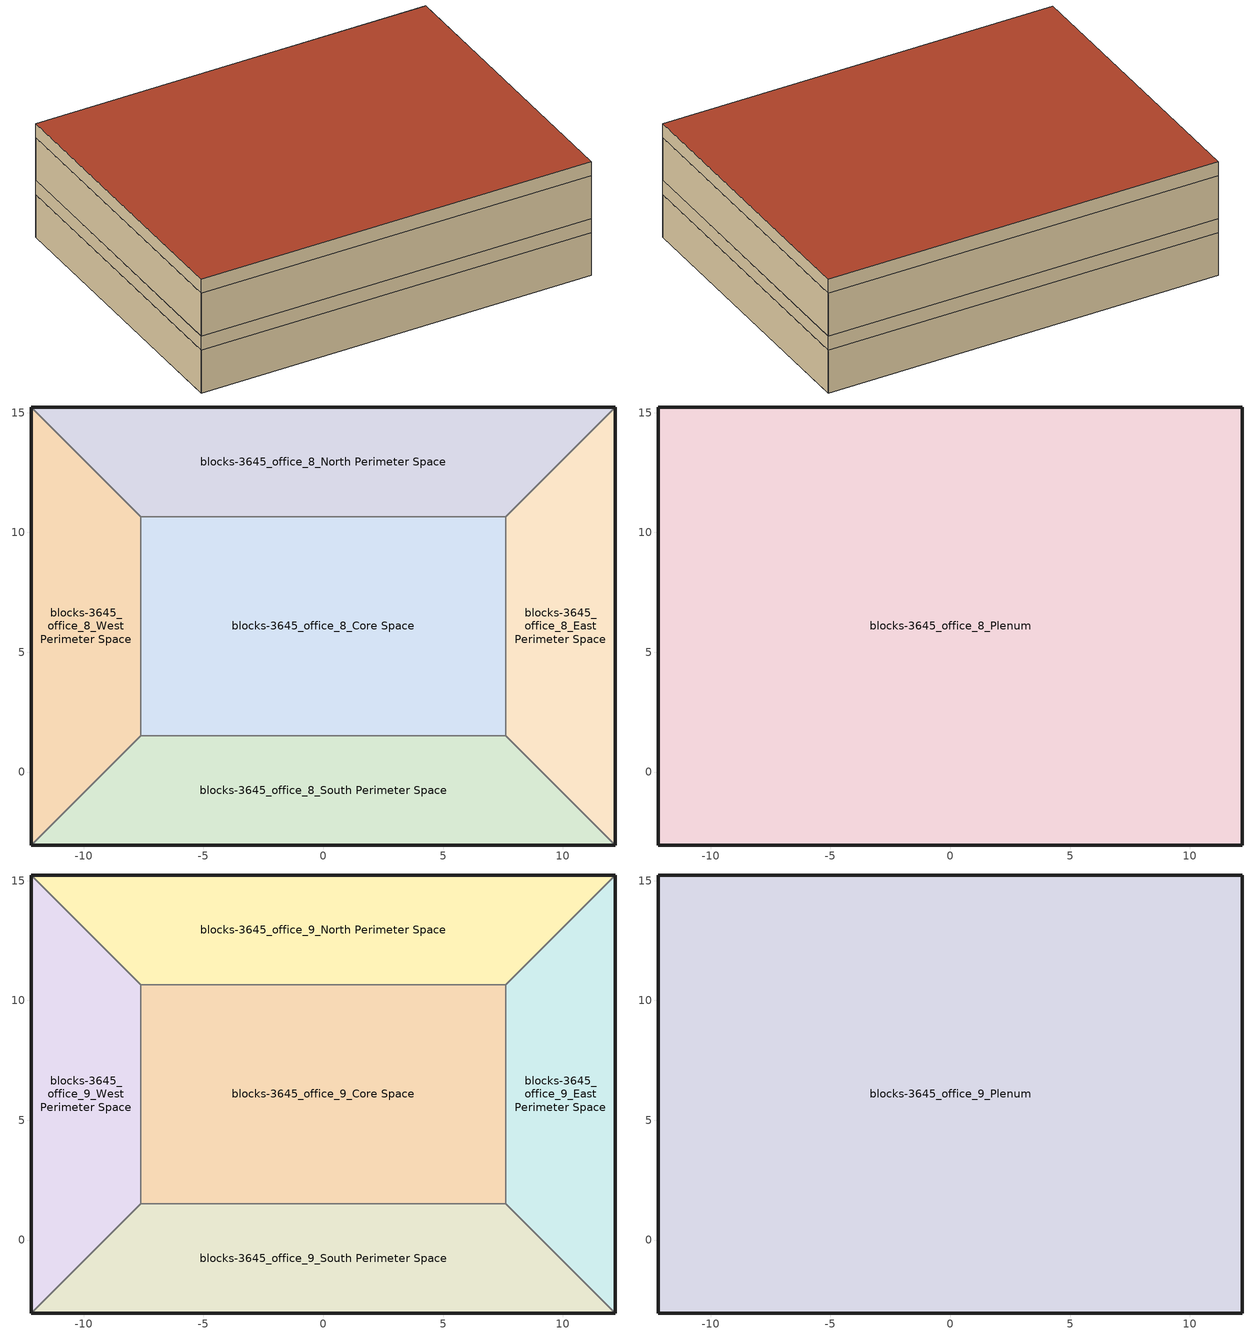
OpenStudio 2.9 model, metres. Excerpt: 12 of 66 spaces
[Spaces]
blocks-3645_office_8_West Perimeter Space
 floor to blocks-3645_office_7_Plenum: -12.19,15.24 -7.62,10.67 -7.62,1.52 -12.19,-3.05 z32.92
 wall outside: -12.19,15.24 -12.19,-3.05 z32.92:35.66
 wall to blocks-3645_office_8_North Perimeter Space: -7.62,10.67 -12.19,15.24 z32.92:35.66
 wall to blocks-3645_office_8_Core Space: -7.62,1.52 -7.62,10.67 z32.92:35.66
 wall to blocks-3645_office_8_South Perimeter Space: -12.19,-3.05 -7.62,1.52 z32.92:35.66
blocks-3645_office_8_North Perimeter Space
 floor to blocks-3645_office_7_Plenum: 12.19,15.24 7.62,10.67 -7.62,10.67 -12.19,15.24 z32.92
 wall outside: 12.19,15.24 -12.19,15.24 z32.92:35.66
 wall to blocks-3645_office_8_East Perimeter Space: 7.62,10.67 12.19,15.24 z32.92:35.66
 wall to blocks-3645_office_8_Core Space: -7.62,10.67 7.62,10.67 z32.92:35.66
blocks-3645_office_8_East Perimeter Space
 floor to blocks-3645_office_7_Plenum: 12.19,15.24 12.19,-3.05 7.62,1.52 7.62,10.67 z32.92
 wall outside: 12.19,-3.05 12.19,15.24 z32.92:35.66
 wall to blocks-3645_office_8_South Perimeter Space: 7.62,1.52 12.19,-3.05 z32.92:35.66
 wall to blocks-3645_office_8_Core Space: 7.62,10.67 7.62,1.52 z32.92:35.66
blocks-3645_office_8_South Perimeter Space
 floor to blocks-3645_office_7_Plenum: 7.62,1.52 12.19,-3.05 -12.19,-3.05 -7.62,1.52 z32.92
 wall outside: -12.19,-3.05 12.19,-3.05 z32.92:35.66
 wall to blocks-3645_office_8_Core Space: 7.62,1.52 -7.62,1.52 z32.92:35.66
blocks-3645_office_8_Core Space
 floor to blocks-3645_office_7_Plenum: -7.62,1.52 -7.62,10.67 7.62,10.67 7.62,1.52 z32.92
blocks-3645_office_8_Plenum
 floor to blocks-3645_office_8_West Perimeter Space: -12.19,15.24 -7.62,10.67 -7.62,1.52 -12.19,-3.05 z35.66
 floor to blocks-3645_office_8_North Perimeter Space: 12.19,15.24 7.62,10.67 -7.62,10.67 -12.19,15.24 z35.66
 floor to blocks-3645_office_8_East Perimeter Space: 12.19,15.24 12.19,-3.05 7.62,1.52 7.62,10.67 z35.66
 floor to blocks-3645_office_8_South Perimeter Space: 7.62,1.52 12.19,-3.05 -12.19,-3.05 -7.62,1.52 z35.66
 floor to blocks-3645_office_8_Core Space: 7.62,10.67 7.62,1.52 -7.62,1.52 -7.62,10.67 z35.66
 wall outside: -12.19,15.24 -12.19,-3.05 12.19,-3.05 12.19,15.24 -12.19,15.24 z35.66:36.58
blocks-3645_office_9_West Perimeter Space
 floor to blocks-3645_office_8_Plenum: -12.19,15.24 -7.62,10.67 -7.62,1.52 -12.19,-3.05 z36.58
 wall outside: -12.19,15.24 -12.19,-3.05 z36.58:39.32
 wall to blocks-3645_office_9_North Perimeter Space: -7.62,10.67 -12.19,15.24 z36.58:39.32
 wall to blocks-3645_office_9_Core Space: -7.62,1.52 -7.62,10.67 z36.58:39.32
 wall to blocks-3645_office_9_South Perimeter Space: -12.19,-3.05 -7.62,1.52 z36.58:39.32
blocks-3645_office_9_North Perimeter Space
 floor to blocks-3645_office_8_Plenum: 12.19,15.24 7.62,10.67 -7.62,10.67 -12.19,15.24 z36.58
 wall outside: 12.19,15.24 -12.19,15.24 z36.58:39.32
 wall to blocks-3645_office_9_East Perimeter Space: 7.62,10.67 12.19,15.24 z36.58:39.32
 wall to blocks-3645_office_9_Core Space: -7.62,10.67 7.62,10.67 z36.58:39.32
blocks-3645_office_9_East Perimeter Space
 floor to blocks-3645_office_8_Plenum: 12.19,15.24 12.19,-3.05 7.62,1.52 7.62,10.67 z36.58
 wall outside: 12.19,-3.05 12.19,15.24 z36.58:39.32
 wall to blocks-3645_office_9_South Perimeter Space: 7.62,1.52 12.19,-3.05 z36.58:39.32
 wall to blocks-3645_office_9_Core Space: 7.62,10.67 7.62,1.52 z36.58:39.32
blocks-3645_office_9_South Perimeter Space
 floor to blocks-3645_office_8_Plenum: 7.62,1.52 12.19,-3.05 -12.19,-3.05 -7.62,1.52 z36.58
 wall outside: -12.19,-3.05 12.19,-3.05 z36.58:39.32
 wall to blocks-3645_office_9_Core Space: 7.62,1.52 -7.62,1.52 z36.58:39.32
blocks-3645_office_9_Core Space
 floor to blocks-3645_office_8_Plenum: -7.62,1.52 -7.62,10.67 7.62,10.67 7.62,1.52 z36.58
blocks-3645_office_9_Plenum
 floor to blocks-3645_office_9_West Perimeter Space: -12.19,15.24 -7.62,10.67 -7.62,1.52 -12.19,-3.05 z39.32
 floor to blocks-3645_office_9_North Perimeter Space: 12.19,15.24 7.62,10.67 -7.62,10.67 -12.19,15.24 z39.32
 floor to blocks-3645_office_9_East Perimeter Space: 12.19,15.24 12.19,-3.05 7.62,1.52 7.62,10.67 z39.32
 floor to blocks-3645_office_9_South Perimeter Space: 7.62,1.52 12.19,-3.05 -12.19,-3.05 -7.62,1.52 z39.32
 floor to blocks-3645_office_9_Core Space: 7.62,10.67 7.62,1.52 -7.62,1.52 -7.62,10.67 z39.32
 wall outside: -12.19,15.24 -12.19,-3.05 12.19,-3.05 12.19,15.24 -12.19,15.24 z39.32:40.23
 roof outside: 12.19,-3.05 12.19,15.24 -12.19,15.24 -12.19,-3.05 z40.23
[Building]
Building 1: Default Construction Set=Default Construction Set 1
[Construction]
INT-FLOOR-TOPSIDE: 1/2IN Gypsum, 4IN CONCRETE HW, CP02 CARPET PAD
INT-FLOOR-UNDERSIDE: CP02 CARPET PAD, 4IN CONCRETE HW, 1/2IN Gypsum
Standard_Int-Wall: 1/2IN Gypsum, 1/2IN Gypsum
[Material] Thermal Absorptance=0.9
Name | Roughness | Thickness {m} | Conductivity {W/m-K} | Density {kg/m3} | Specific Heat {J/kg-K} | Solar Absorptance | Visible Absorptance
1/2IN Gypsum | Smooth | 0.0127 | 0.16 | 784.9 | 830 | 0.92 | 0.92
4IN CONCRETE HW | Rough | 0.1016 | 1.311 | 2240 | 836.8 | 0.7 | 0.7
[Material:NoMass]
CP02 CARPET PAD: Roughness=VeryRough; Thermal Resistance {m2-K/W}=0.2165; Thermal Absorptance=0.9; Solar Absorptance=0.7; Visible Absorptance=0.8
[DefaultSurfaceConstructions]
Default Surface Constructions 1: Floor Construction=INT-FLOOR-TOPSIDE; Wall Construction=Standard_Int-Wall; Roof Ceiling Construction=INT-FLOOR-UNDERSIDE
[DefaultConstructionSet]
Default Construction Set 1: Default Interior Surface Constructions=Default Surface Constructions 1
[BuildingStory] Nominal Floor to Floor Height {m}=3.6576
Name | Nominal Z Coordinate {m}
Story 10 | 25.6032
Story 11 | 29.2608
[Space]
Name | Building Story | Part of Total Floor Area | Thermal Zone
blocks-3645_office_8_Plenum | Story 10 | No
blocks-3645_office_8_West Perimeter Space | Story 10 |  | blocks-3645_office_8_West Perimeter
blocks-3645_office_8_North Perimeter Space | Story 10 |  | blocks-3645_office_8_North Perimeter
blocks-3645_office_8_East Perimeter Space | Story 10 |  | blocks-3645_office_8_East Perimeter
blocks-3645_office_8_South Perimeter Space | Story 10 |  | blocks-3645_office_8_South Perimeter
blocks-3645_office_8_Core Space | Story 10 |  | blocks-3645_office_8_Core
blocks-3645_office_9_Plenum | Story 11 | No
blocks-3645_office_9_West Perimeter Space | Story 11 |  | blocks-3645_office_9_West Perimeter
blocks-3645_office_9_North Perimeter Space | Story 11 |  | blocks-3645_office_9_North Perimeter
blocks-3645_office_9_East Perimeter Space | Story 11 |  | blocks-3645_office_9_East Perimeter
blocks-3645_office_9_South Perimeter Space | Story 11 |  | blocks-3645_office_9_South Perimeter
blocks-3645_office_9_Core Space | Story 11 |  | blocks-3645_office_9_Core
[ThermalZone] Use Ideal Air Loads=No
blocks-3645_office_8_West Perimeter; blocks-3645_office_8_North Perimeter; blocks-3645_office_8_East Perimeter; blocks-3645_office_8_South Perimeter; blocks-3645_office_8_Core; blocks-3645_office_9_West Perimeter; blocks-3645_office_9_North Perimeter; blocks-3645_office_9_East Perimeter; blocks-3645_office_9_South Perimeter; blocks-3645_office_9_Core
